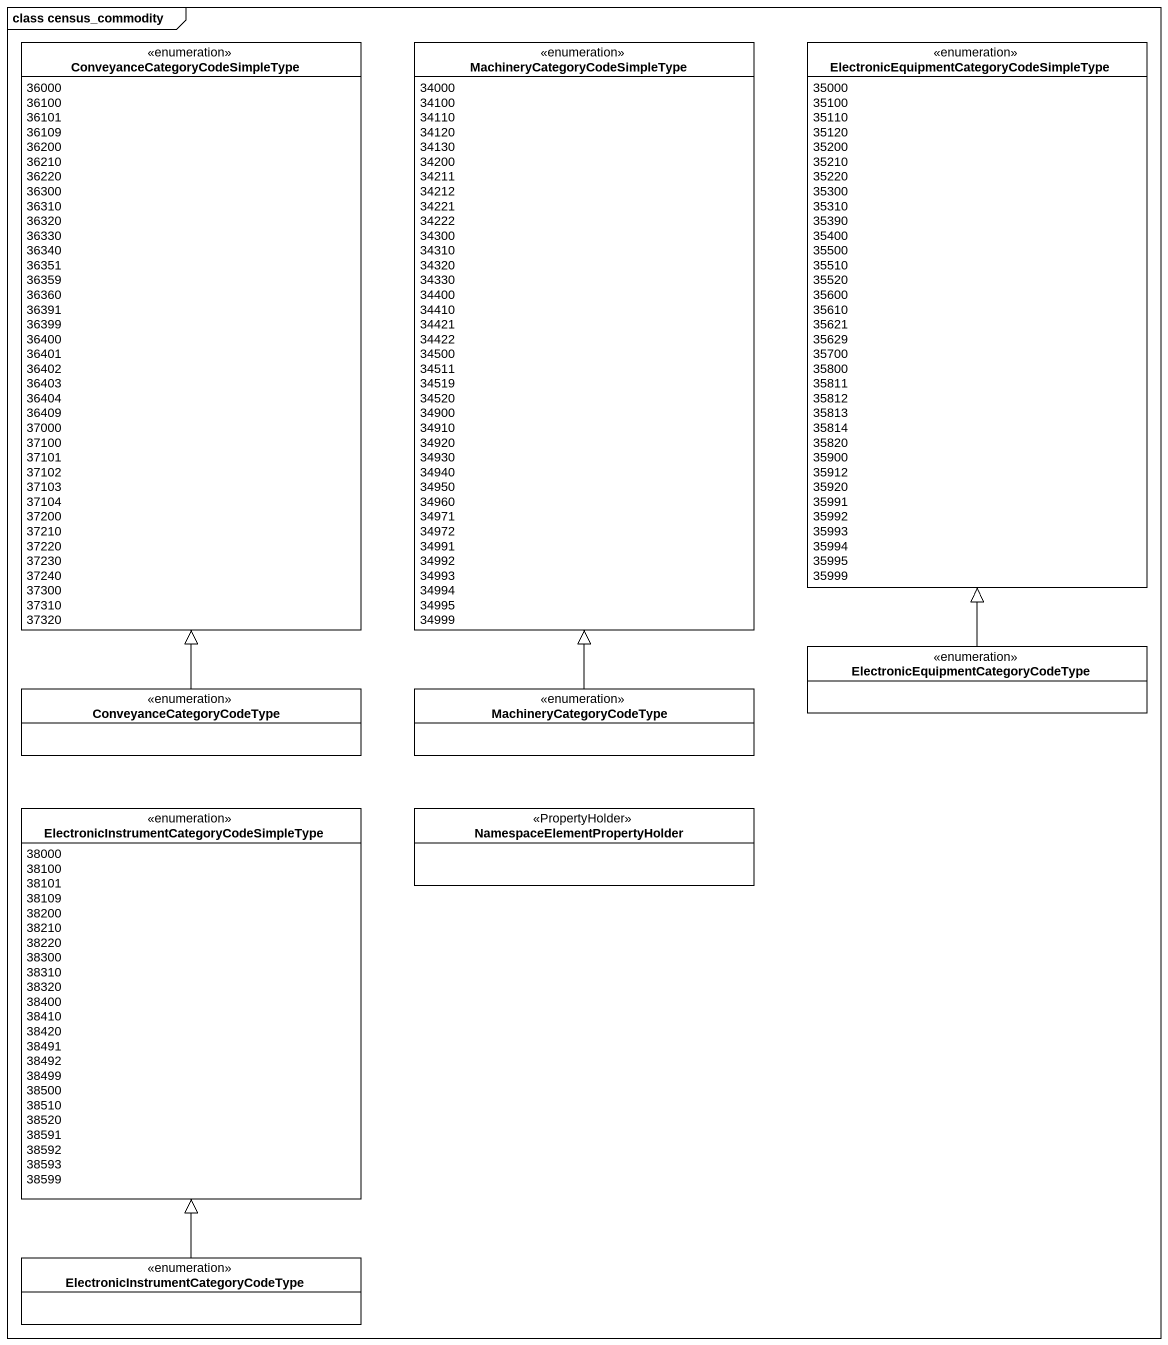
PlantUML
@startuml
mainframe class census_commodity
hide circle
hide empty members
enum "ConveyanceCategoryCodeSimpleType" as ConveyanceCategoryCodeSimple {
  36000
  36100
  36101
  36109
  36200
  36210
  36220
  36300
  36310
  36320
  36330
  36340
  36351
  36359
  36360
  36391
  36399
  36400
  36401
  36402
  36403
  36404
  36409
  37000
  37100
  37101
  37102
  37103
  37104
  37200
  37210
  37220
  37230
  37240
  37300
  37310
  37320
}
enum "MachineryCategoryCodeSimpleType" as MachineryCategoryCodeSimpleT {
  34000
  34100
  34110
  34120
  34130
  34200
  34211
  34212
  34221
  34222
  34300
  34310
  34320
  34330
  34400
  34410
  34421
  34422
  34500
  34511
  34519
  34520
  34900
  34910
  34920
  34930
  34940
  34950
  34960
  34971
  34972
  34991
  34992
  34993
  34994
  34995
  34999
}
enum "ElectronicEquipmentCategoryCodeSimpleType" as ElectronicEquipmentCategoryC {
  35000
  35100
  35110
  35120
  35200
  35210
  35220
  35300
  35310
  35390
  35400
  35500
  35510
  35520
  35600
  35610
  35621
  35629
  35700
  35800
  35811
  35812
  35813
  35814
  35820
  35900
  35912
  35920
  35991
  35992
  35993
  35994
  35995
  35999
}
enum "ElectronicEquipmentCategoryCodeType" as ElectronicEquipmentCategoryC_2
enum ConveyanceCategoryCodeType
enum MachineryCategoryCodeType
enum "ElectronicInstrumentCategoryCodeSimpleType" as ElectronicInstrumentCategory {
  38000
  38100
  38101
  38109
  38200
  38210
  38220
  38300
  38310
  38320
  38400
  38410
  38420
  38491
  38492
  38499
  38500
  38510
  38520
  38591
  38592
  38593
  38599
}
class "NamespaceElementPropertyHolder" as NamespaceElementPropertyHold <<PropertyHolder>>
enum "ElectronicInstrumentCategoryCodeType" as ElectronicInstrumentCategory_2
ElectronicEquipmentCategoryC_2 -up-|> ElectronicEquipmentCategoryC
ConveyanceCategoryCodeType -up-|> ConveyanceCategoryCodeSimple
MachineryCategoryCodeType -up-|> MachineryCategoryCodeSimpleT
ElectronicInstrumentCategory_2 -up-|> ElectronicInstrumentCategory
@enduml
